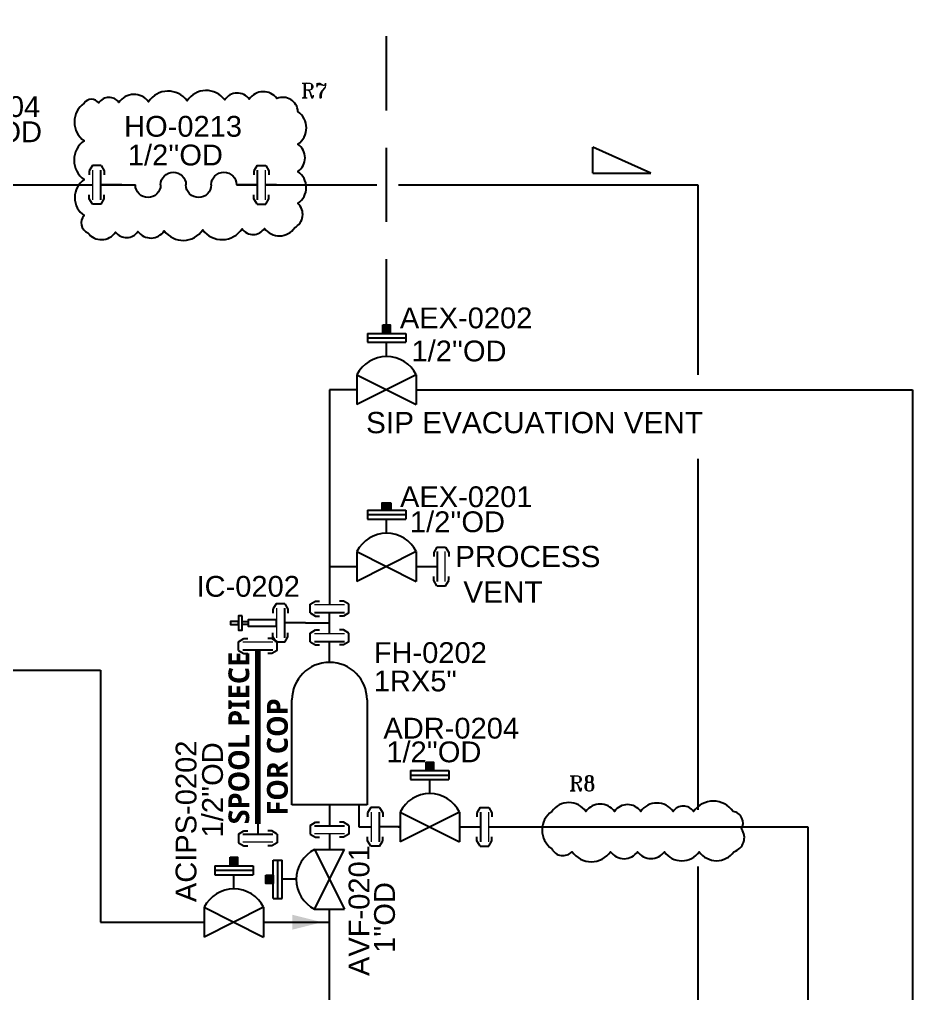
# Model space of a CAD drawing. Header units: millimetres. Extents: x -6754 to 5895, y -4820 to 1016.
# Drawn here: x -2949.2 to -2798.9, y -1534.4 to -1370.6 of the extents above; entities that cross this region are included whole.
import ezdxf

# ---------------------------------------------------------------- set-up
doc = ezdxf.new("R2010")
doc.units = ezdxf.units.MM
doc.linetypes.add('HIDDEN', pattern=[0.375, 0.25, -0.125])
doc.layers.get('0').update_dxf_attribs({"linetype": 'CONTINUOUS'})
for name, color, linetype in [('A---SIGLD-CONN-EL', 7, 'CONTINUOUS'), ('P---PEQID------', 7, 'CONTINUOUS'), ('P---PFLGD------', 7, 'CONTINUOUS'), ('P---PHOSD-TEXT-25-35', 2, 'CONTINUOUS'), ('P---PLINB-CIPS014', 7, 'CONTINUOUS'), ('P---PLINB-DRH002', 7, 'CONTINUOUS'), ('P---PLINB-DRH052', 7, 'CONTINUOUS'), ('P---PLINB-DROD008', 7, 'CONTINUOUS'), ('P---PLINB-DROD016', 7, 'CONTINUOUS'), ('P---PLINB-DROD018', 7, 'CONTINUOUS'), ('P---PLINB-DROD024', 7, 'CONTINUOUS'), ('P---PLINB-N201', 7, 'CONTINUOUS'), ('P---PLINB-N2018', 7, 'CONTINUOUS'), ('P---PLINB-P045', 7, 'CONTINUOUS'), ('P---PLINB-P236', 7, 'CONTINUOUS'), ('P---PLINB-PS023', 7, 'CONTINUOUS'), ('P---PLINB-PS038', 7, 'CONTINUOUS'), ('P---PVLSD-TEXT-18-25', 3, 'CONTINUOUS'), ('P---PVLSD-TEXT-25-35', 2, 'CONTINUOUS'), ('P---STRND------', 7, 'CONTINUOUS'), ('P---STRND-TEXT-25-35', 2, 'CONTINUOUS'), ('P---TANKB-V02', 7, 'CONTINUOUS'), ('VALVE', 6, 'CONTINUOUS')]:
    doc.layers.add(name, color=color, linetype=linetype)
doc.styles.add('ROMANS', font='romans.shx')
doc.styles.add('ROMANT', font='romant.shx')
doc.styles.get("Standard").update_dxf_attribs({"font": 'arial.ttf'})

# ---------------------------------------------------------------- blocks, each defined once
blk = doc.blocks.new('ADV')
at = {"color": 6}
blk.add_arc((1709.403994477978, 811.9926042832112), 5.590131414134222, 26.56505117707799, 153.434948822922, dxfattribs=at)
at = {"layer": 'VALVE'}
for p, q in [((1706.175708596649, 821.4556299452406), (1712.632280359307, 821.4556299452406)), ((1706.175708596649, 821.4556299452406), (1706.175708596649, 819.9760252526171)), ((1706.175708596649, 820.7158275989289), (1712.632280359307, 820.7158275989289)), ((1712.632280359307, 821.4556299452406), (1712.632280359307, 819.9760252526171)), ((1706.175708596649, 819.9760252526171), (1712.632280359307, 819.9760252526171)), ((1709.403994477978, 817.5827356973455), (1709.403994477978, 819.9760252526171)), ((1704.404028939914, 814.4925870522434), (1704.404028939914, 809.4926215141788)), ((1714.403960016042, 814.4925870522434), (1704.404028939914, 809.4926215141793)), ((1704.404028939914, 814.4925870522434), (1714.403960016042, 809.4926215141788)), ((1714.403960016042, 814.4925870522434), (1714.403960016042, 809.4926215141788))]:
    blk.add_line(p, q, dxfattribs=at)
blk = doc.blocks.new('phi_15863337230')
at = {"color": 0, "linetype": 'ByBlock'}
blk.add_blockref('ADV', (-1709.403994477978, -811.9926042832111), dxfattribs=at)
at = {"flags": 1}
blk.add_attdef('PHI_CONNECTIONPOINT', (-4.999965538064316, 0), '', height=0.1, rotation=180, dxfattribs=at)
for tag, p in [('PHI_INSERTPOINT', (0, 2.274e-13)), ('PHI_CONNECTIONPOINT', (4.999965538064316, 0))]:
    blk.add_attdef(tag, p, '', height=0.1, dxfattribs=at)
for tag, p in [('PRJ_TAG_B', (-8.117294217749532, -5.928936001065608)), ('DNCALC', (-3.964025933961693, -9.438924908240892))]:
    blk.add_attdef(tag, p, '', height=2.5)
blk = doc.blocks.new('phi_158253411749')
at = {"color": 0, "linetype": 'ByBlock'}
for p, q in [((-5.268239307762087, 0), (-5.268239307762087, 14.69051561084393)), ((5.268239307762315, 14.69051561084393), (5.268239307762315, 0)), ((5.268239307762315, 0), (-5.268239307762087, 0))]:
    blk.add_line(p, q, dxfattribs=at)
blk.add_arc((-4.547e-13, 14.69051561084393), 5.268239307771463, 0, 180, dxfattribs=at)
at = {"flags": 1}
for p, rotation in [((-4.547e-13, 19.95875491861534), 90), ((1.137e-13, 0), 270), ((3.69541021441114, 0), 270)]:
    blk.add_attdef('PHI_CONNECTIONPOINT', p, '', height=0.1, rotation=rotation, dxfattribs=at)
for tag, p in [('CODE', (10.47964486616684, 12.91878850101921)), ('SIZE1_PRAJ', (9.128095913708876, 8.86753877194269)), ('USER1', (11.26559645449879, 4.28091873700896))]:
    blk.add_attdef(tag, p, '', height=3.5)
blk = doc.blocks.new('rgyjryjyfrjfhjgfgj')
at = {"color": 0, "linetype": 'ByBlock'}
for p, q in [((716.4844576946442, 396.8695095443074), (717.3888636432375, 397.4094111541995)), ((717.3888636432375, 397.4094111541995), (718.0520200954525, 397.4094111541995)), ((722.065445318545, 397.4094111541995), (721.4022888663301, 397.4094111541995)), ((722.9698512671453, 396.8695095443074), (722.065445318545, 397.4094111541995)), ((722.9698512671453, 395.418411294371), (722.9698512671453, 396.8695095443074)), ((716.4844576946442, 395.418411294371), (717.3888636432375, 394.8785096844789)), ((717.3888636432375, 394.8785096844789), (718.0520200954525, 394.8785096844789)), ((722.065445318545, 394.8785096844789), (721.4022888663301, 394.8785096844789)), ((722.9698512671453, 395.418411294371), (722.065445318545, 394.8785096844789))]:
    blk.add_line(p, q, dxfattribs=at)
at = {"color": 6, "linetype": 'ByBlock'}
blk.add_line((719.7271544808916, 391.9492555990804), (719.7271544808916, 395.484370305732), dxfattribs=at)
at = {"color": 1, "linetype": 'ByBlock', "lineweight": 15}
blk.add_lwpolyline([(717.227154480893, 396.8035505329464), (722.227154480893, 396.8035505329464)], dxfattribs=at)
at = {"color": 6, "linetype": 'ByBlock'}
blk.add_lwpolyline([(717.227154480893, 395.484370305732), (722.227154480893, 395.484370305732)], dxfattribs=at)
blk = doc.blocks.new('phi_15825218758')
at = {"color": 0, "linetype": 'ByBlock'}
blk.add_line((-3.242696786248757, 3.469155695290567), (-3.242696786248757, 4.920253945227046), dxfattribs=at)
blk.add_blockref('rgyjryjyfrjfhjgfgj', (-719.727154480893, -391.9492555990804), dxfattribs=at)
at = {"flags": 1}
for p, rotation in [((0, 4.854294933865958), 90), ((-1.3642e-12, 0), 270)]:
    blk.add_attdef('PHI_CONNECTIONPOINT', p, '', height=0.1, rotation=rotation, dxfattribs=at)
blk = doc.blocks.new('icc')
at = {"color": 0, "linetype": 'ByBlock'}
for points in [[(258.8647016247596, 351.1456541146265), (259.4670599068668, 351.1456541146265), (259.4670599068668, 348.7667645872709), (258.8647016247596, 348.7667645872709)], [(253.0773171334913, 350.506518117196), (257.8479259640517, 350.506518117196), (257.8479259640517, 349.4059005847009), (253.0773171334913, 349.4059005847009)], [(258.8647016247596, 350.1979191083135), (257.8479259640517, 350.1979191083135), (257.8479259640517, 349.7144995935835), (258.8647016247596, 349.7144995935835)], [(259.4670599068668, 350.1979191083135), (260.8405074429538, 350.1979191083135), (260.8405074429538, 349.7144995935835), (259.4670599068668, 349.7144995935835)]]:
    blk.add_lwpolyline(points, close=True, dxfattribs=at)
blk = doc.blocks.new('phi_15578922970')
at = {"color": 0, "linetype": 'ByBlock'}
blk.add_blockref('icc', (-253.0773171334913, -349.9562093509485), dxfattribs=at)
at = {"ltscale": 10, "flags": 1}
blk.add_attdef('PHI_CONNECTIONPOINT', (0, 0), '', height=0.1, rotation=180, dxfattribs=at)
blk = doc.blocks.new('phi_15863337301')
at = {"color": 0, "linetype": 'ByBlock'}
blk.add_blockref('ADV', (-1709.403994477978, -811.9926042832111), dxfattribs=at)
at = {"flags": 1}
blk.add_attdef('PHI_CONNECTIONPOINT', (-4.999965538064316, 0), '', height=0.1, rotation=180, dxfattribs=at)
for tag, p in [('PHI_INSERTPOINT', (0, 2.274e-13)), ('PHI_CONNECTIONPOINT', (4.999965538064316, 0))]:
    blk.add_attdef(tag, p, '', height=0.1, dxfattribs=at)
for tag, p in [('PRJ_TAG_B', (-8.117294217749532, -5.928936001065608)), ('DNCALC', (-3.964025933961693, -9.438924908240892))]:
    blk.add_attdef(tag, p, '', height=2.5)
blk = doc.blocks.new('phi_16765199690')
at = {"color": 0, "linetype": 'ByBlock'}
blk.add_blockref('ADV', (-1709.403994477978, -811.9926042832111), dxfattribs=at)
at = {"flags": 1}
blk.add_attdef('PHI_CONNECTIONPOINT', (-4.999965538064316, 0), '', height=0.1, rotation=180, dxfattribs=at)
for tag, p in [('PHI_INSERTPOINT', (0, 2.274e-13)), ('PHI_CONNECTIONPOINT', (4.999965538064316, 0))]:
    blk.add_attdef(tag, p, '', height=0.1, dxfattribs=at)
at = {"color": 7}
for tag, p in [('PRJ_TAG_B', (-12.54459218715647, -6.470308005860147)), ('DNCALC', (-8.39132390336863, -11.87507323097032))]:
    blk.add_attdef(tag, p, '', height=3.5, dxfattribs=at)
blk = doc.blocks.new('phi_158624437617')
at = {"color": 0, "linetype": 'ByBlock'}
blk.add_line((-3.242696786248757, 3.469155695290567), (-3.242696786248757, 4.920253945227046), dxfattribs=at)
blk.add_blockref('rgyjryjyfrjfhjgfgj', (-719.727154480893, -391.9492555990804), dxfattribs=at)
at = {"flags": 1}
for p, rotation in [((0, 4.854294933865958), 90), ((-1.3642e-12, 0), 270)]:
    blk.add_attdef('PHI_CONNECTIONPOINT', p, '', height=0.1, rotation=rotation, dxfattribs=at)
blk = doc.blocks.new('A$C66D9105F')
at = {"color": 5}
for p, q in [((4.36326954514e-05, 0), (4.36326954514e-05, 4.347100307233632)), ((9.765750906430185, 0), (4.36326954514e-05, 4.347100307233632)), ((4.36326954514e-05, 0), (9.765750906430185, 0))]:
    blk.add_line(p, q, dxfattribs=at)
blk = doc.blocks.new('hhg')
at = {"color": 6}
for centre, start, end in [((385.2190876693395, 231.2605004656664), 0, 180), ((395.8601238703102, 231.2605004656664), 0, 180), ((390.5396057698248, 231.2605004656664), 180, 0), ((401.1806419707955, 231.2605004656664), 180, 0)]:
    blk.add_arc(centre, 2.660259050242662, start, end, dxfattribs=at)
blk = doc.blocks.new('phi_158624461021')
at = {"color": 0, "linetype": 'ByBlock', "xscale": 0.8, "yscale": 0.8, "zscale": 0.8}
blk.add_blockref('hhg', (-306.0470628952776, -185.0084003725332), dxfattribs=at)
for tag, p, height in [('CODE', (2.574203958363, 8.007251313367988), 3.5), ('DN', (4.939795399731452, 3.524878923813162), 3.5), ('DNCALC', (4.939795399731452, 3.524878923813162), 2)]:
    blk.add_attdef(tag, p, '', height=height)
at = {"flags": 1}
blk.add_attdef('PHI_CONNECTIONPOINT', (-1.137e-13, -1.137e-13), '', height=0.08, rotation=180, dxfattribs=at)
blk.add_attdef('PHI_CONNECTIONPOINT', (17.02565792155292, -1.137e-13), '', height=0.08, dxfattribs=at)

msp = doc.modelspace()

# ---------------------------------------------------------------- hatches: boundary and pattern name
h = msp.add_hatch(color=1)
h.dxf.hatch_style = 1
h.paths.add_polyline_path([(-2886.801192925659, -1423.399910391272), (-2886.801192925659, -1421.95093588358), (-2888.040249874451, -1421.95093588358), (-2888.040249874451, -1423.399910391272)])
h = msp.add_hatch(color=1)
h.dxf.hatch_style = 1
h.paths.add_polyline_path([(-2888.145211905158, -1453.125152654074), (-2886.696237397467, -1453.125152654074), (-2886.696237397467, -1451.886095705282), (-2888.145211905158, -1451.886095705282)])
h = msp.add_hatch(color=1)
h.dxf.hatch_style = 1
h.paths.add_polyline_path([(-2879.532358369344, -1496.917809715717), (-2879.532358369344, -1495.468835208025), (-2880.771415318136, -1495.468835208025), (-2880.771415318136, -1496.917809715717)])
h = msp.add_hatch(color=1)
h.dxf.hatch_style = 1
h.paths.add_polyline_path([(-2912.499875511923, -1512.944541744222), (-2912.499875511923, -1511.49556723653), (-2913.738932460715, -1511.49556723653), (-2913.738932460715, -1512.944541744222)])
h = msp.add_hatch(color=1)
h.dxf.hatch_style = 1
h.paths.add_polyline_path([(-2906.488612350566, -1515.923987144808), (-2906.488612350566, -1514.475012637116), (-2907.727669299358, -1514.475012637116), (-2907.727669299358, -1515.923987144808)])

# ---------------------------------------------------------------- linework, layer by layer
at = {"color": 6}
msp.add_line((-2901.083114862088, -1472.088953211938), (-2897.025586688537, -1472.088953211938), dxfattribs=at)
for p, q in [((-2892.089802821277, -1502.66131140119), (-2892.089802821277, -1506.380835377747)), ((-2892.089802821277, -1506.380835377747), (-2890.00614731567, -1506.380835377747)), ((-2897.025586688536, -1507.515606335056), (-2897.025586688536, -1510.199534352897)), ((-2897.025586688535, -1568.615669383477), (-2897.025586688535, -1520.199465429026))]:
    msp.add_line(p, q)
at = {"color": 1}
for points in [[(-2938.318282592599, -1384.687461455629, 0.52056705), (-2938.318282592599, -1390.993297611925, 0.52056705), (-2938.318282592599, -1397.510830495619, 0.52056705), (-2938.318282592599, -1403.577706722717, 0.52056705), (-2937.703903303078, -1406.45297464373, 0.52056705), (-2933.024288750506, -1406.337839227341, 0.52056705), (-2929.260054195493, -1406.245225464389, 0.52056705), (-2924.838853216279, -1406.136447955052, 0.52056705), (-2918.361937175331, -1405.977092431875, 0.52056705), (-2911.747017506266, -1405.814341521106, 0.52056705), (-2907.970477542998, -1405.721425000676, 0.52056705), (-2902.889055816738, -1405.596403676862, 0.52056705), (-2902.339641199673, -1401.533022412773, 0.52056705), (-2902.339641199673, -1396.165020052675, 0.52056705), (-2902.339641199673, -1391.566287588102, 0.52056705), (-2902.339641199673, -1386.073871437707, 0.52056705), (-2905.868832539928, -1383.889087807235, 0.52056705), (-2910.524039671168, -1384.003622712922, 0.52056705), (-2914.667504535135, -1384.1055669109, 0.52056705), (-2920.983229897699, -1384.260956561319, 0.52056705), (-2927.487400892469, -1384.42098265478, 0.52056705), (-2932.450344927676, -1384.543088999563, 0.52056705), (-2935.863519405855, -1384.627065416924, 0.52056705)], [(-2859.628878288444, -1503.779858456761, 0.52056705), (-2859.628878288444, -1510.056295115594, 0.52056705), (-2856.227151287906, -1510.549136837653, 0.52056705), (-2849.72508111568, -1510.549136837653, 0.52056705), (-2845.193184186859, -1510.549136837653, 0.52056705), (-2840.688041818013, -1510.549136837653, 0.52056705), (-2834.815975409736, -1510.549136837653, 0.52056705), (-2828.995993924298, -1510.549136837653, 0.52056705), (-2827.70325064029, -1506.737150769976, 0.52056705), (-2829.120684932095, -1503.779858456761, 0.52056705), (-2835.78216345215, -1503.779858456761, 0.52056705), (-2839.217835520593, -1503.779858456761, 0.52056705), (-2844.655420082296, -1503.779858456761, 0.52056705), (-2849.097185679798, -1503.779858456761, 0.52056705), (-2853.878113645943, -1503.779858456761, 0.52056705)]]:
    msp.add_lwpolyline(points, format="xyb", close=True, dxfattribs=at)
for points in [[(-2888.040249874451, -1421.95093588358), (-2886.801192925659, -1421.95093588358), (-2886.801192925659, -1423.399910391272), (-2888.040249874451, -1423.399910391272)], [(-2886.696237397467, -1451.886095705282), (-2886.696237397467, -1453.125152654074), (-2888.145211905158, -1453.125152654074), (-2888.145211905158, -1451.886095705282)], [(-2880.771415318136, -1495.468835208025), (-2879.532358369344, -1495.468835208025), (-2879.532358369344, -1496.917809715717), (-2880.771415318136, -1496.917809715717)], [(-2913.738932460715, -1511.49556723653), (-2912.499875511923, -1511.49556723653), (-2912.499875511923, -1512.944541744222), (-2913.738932460715, -1512.944541744222)], [(-2907.727669299358, -1514.475012637116), (-2906.488612350566, -1514.475012637116), (-2906.488612350566, -1515.923987144808), (-2907.727669299358, -1515.923987144808)]]:
    msp.add_lwpolyline(points, close=True, dxfattribs=at)
at = {"linetype": 'HIDDEN', "ltscale": 50, "const_width": 1}
msp.add_lwpolyline([(-2909.090459635977, -1476.636725574351), (-2909.090459635977, -1505.889903536387)], dxfattribs=at)
at = {"layer": 'A---SIGLD-CONN-EL', "color": 7, "linetype": 'HIDDEN', "ltscale": 50}
msp.add_lwpolyline([(-2887.420721400055, -1423.399910391272), (-2887.420721400055, -1328.727534834203)], dxfattribs=at)
at = {"layer": 'P---PLINB-CIPS014', "color": 62, "linetype": 'Continuous', "ltscale": 0.1}
for points in [[(-2976.032068609988, -1480.043529965129), (-2935.557558093067, -1480.042885088004)], [(-2935.557558093067, -1480.042885088004), (-2935.557558093067, -1522.407567406252)], [(-2935.557558093067, -1522.407567406252), (-2918.119369524384, -1522.407567406252)], [(-2908.119438448255, -1522.407567406252), (-2897.025586688535, -1522.407567406252)]]:
    msp.add_lwpolyline(points, dxfattribs=at)
at = {"layer": 'P---PLINB-CIPS014', "color": 62, "linetype": 'ByBlock'}
msp.add_solid([(-2898.275586688535, -1522.407567406252), (-2903.275586688535, -1523.657567406252), (-2903.275586688535, -1521.157567406252)], dxfattribs=at)
at = {"layer": 'P---PLINB-DRH002', "color": 7, "linetype": 'Continuous', "ltscale": 0.1}
for points in [[(-2905.964596210921, -1398.405467378263), (-2907.815463422339, -1398.405467378263)], [(-2905.964596210921, -1398.405467378263), (-2905.824198903082, -1398.405467378263)]]:
    msp.add_lwpolyline(points, dxfattribs=at)
at = {"layer": 'P---PLINB-DRH052', "color": 7, "linetype": 'Continuous', "ltscale": 0.1}
for points in [[(-2870.297626371809, -1506.380835377942), (-2816.546819836704, -1506.380835377942)], [(-2816.546819836704, -1506.380835377942), (-2816.546819836716, -1896.54542416735)]]:
    msp.add_lwpolyline(points, dxfattribs=at)
at = {"layer": 'P---PLINB-DROD016', "color": 7, "linetype": 'Continuous', "ltscale": 0.1}
msp.add_lwpolyline([(-2931.985524394244, -1398.405467378068), (-2929.695416277758, -1398.405467378066)], dxfattribs=at)
at = {"layer": 'P---PLINB-DROD018', "color": 7, "linetype": 'Continuous', "ltscale": 0.1}
msp.add_lwpolyline([(-2885.456619406601, -1506.380835377747), (-2885.151852381804, -1506.380835377747)], dxfattribs=at)
at = {"layer": 'P---PLINB-P236', "color": 232, "linetype": 'Continuous', "ltscale": 0.1}
for points in [[(-2892.420690189376, -1432.862950561764), (-2897.025586688535, -1432.862950561764)], [(-2897.025586688535, -1432.862950561764), (-2897.025586688537, -1462.588178316103)], [(-2882.420759113247, -1432.862950561764), (-2798.931835260192, -1432.862950561764)], [(-2798.931835260192, -1432.862950561764), (-2798.931835260192, -1959.956755784564)], [(-2897.025586688537, -1462.588178316103), (-2892.420690189378, -1462.588178316103)], [(-2897.025586688537, -1462.588178316103), (-2897.025586688537, -1469.002215631399)]]:
    msp.add_lwpolyline(points, dxfattribs=at)
at = {"layer": 'P---PLINB-PS023', "color": 32, "linetype": 'Continuous', "ltscale": 0.1}
msp.add_lwpolyline([(-2912.670412691769, -1398.352697166835), (-2909.134643649554, -1398.352688228493)], dxfattribs=at)
at = {"layer": 'P---PLINB-PS038', "color": 32, "linetype": 'Continuous', "ltscale": 0.1}
for points in [[(-2960.64552435718, -1398.422554446408), (-2936.83981932811, -1398.422554446408)], [(-2935.520639100895, -1398.422554446408), (-2929.695347681853, -1398.422554446408)], [(-2907.815463422339, -1398.422554446408), (-2889.042052315818, -1398.422554446408)], [(-2885.438323813763, -1398.422554446408), (-2835.046162091782, -1398.422554446408)], [(-2835.046162091782, -1398.422554446408), (-2835.046162091782, -1430.328439720071)], [(-2835.046162091782, -1444.45729715591), (-2835.046162091782, -1503.524337333092)], [(-2835.046162091782, -1513.059874762044), (-2835.046162091782, -1704.984577859581)]]:
    msp.add_lwpolyline(points, dxfattribs=at)

# ---------------------------------------------------------------- block references
msp.add_blockref('A$C66D9105F', (-2852.703415951207, -1396.411448009793))
at = {"layer": 'P---PEQID------', "xscale": -1}
msp.add_blockref('phi_15578922970', (-2905.937409795953, -1472.088953211552), dxfattribs=at)
at = {"layer": 'P---PFLGD------', "xscale": -1}
for p, rotation in [((-2901.083114862088, -1472.088953211938), 90), ((-2897.025586688536, -1502.66131140119), 180)]:
    msp.add_blockref('phi_15825218758', p, dxfattribs=dict(at, rotation=rotation))
at = {"layer": 'P---PLINB-DROD008'}
ref = msp.add_blockref('phi_158624461021', (-2912.669758356205, -1398.405467378264), dxfattribs=dict(at, xscale=-1))
ref.add_attrib('DN', "1/2''OD", (-2930.957561898856, -1395.135446901057), dxfattribs={"layer": 'P---PHOSD-TEXT-25-35', "color": 7, "height": 3.5})
ref.add_attrib('CODE', 'HO-0213', (-2931.590862387645, -1390.309516755848), dxfattribs={"layer": 'P---PHOSD-TEXT-25-35', "color": 7, "height": 3.5})
at = {"layer": 'P---PLINB-DROD008', "rotation": 90.00000000000001}
msp.add_blockref('phi_158624437617', (-2931.985524394244, -1398.405467378066), dxfattribs=at)
at = {"layer": 'P---PLINB-DROD008', "xscale": -1, "rotation": 270}
msp.add_blockref('phi_158624437617', (-2912.669758356206, -1398.405467378263), dxfattribs=at)
at = {"layer": 'P---PLINB-DROD024', "rotation": 270}
msp.add_blockref('phi_15825218758', (-2875.151921305676, -1506.380835377747), dxfattribs=at)
at = {"layer": 'P---PLINB-N201', "xscale": -1}
msp.add_blockref('phi_15825218758', (-2909.090459635979, -1480.171840281002), dxfattribs=at)
at = {"layer": 'P---PLINB-N201', "rotation": 180}
msp.add_blockref('phi_15825218758', (-2909.090459635979, -1504.122346183062), dxfattribs=at)
at = {"layer": 'P---PLINB-N2018'}
for p in [(-2897.025586688535, -1473.856510565264), (-2897.025586688536, -1478.71080549913)]:
    msp.add_blockref('phi_15825218758', p, dxfattribs=at)
at = {"layer": 'P---PLINB-P045', "xscale": -1, "rotation": 90}
msp.add_blockref('phi_15825218758', (-2885.151852381804, -1506.380835377747), dxfattribs=at)
at = {"layer": 'P---PLINB-P236', "xscale": -1, "rotation": 270}
msp.add_blockref('phi_158624437617', (-2882.420759113249, -1462.588178316102), dxfattribs=at)
at = {"layer": 'P---STRND------'}
ref = msp.add_blockref('phi_158253411749', (-2897.025586688536, -1502.66131140119), dxfattribs=dict(at, xscale=1.2, yscale=1.2, zscale=1.2))
ref.add_attrib('USER1', '1RX5"', (-2889.581634683928, -1483.587095039849), dxfattribs={"layer": 'P---STRND-TEXT-25-35', "color": 7, "height": 3.5})
ref.add_attrib('CODE', 'FH-0202', (-2889.57790320357, -1478.8155985082), dxfattribs={"layer": 'P---STRND-TEXT-25-35', "color": 7, "height": 3.5})
at = {"layer": 'P---TANKB-V02'}
ref = msp.add_blockref('phi_15863337230', (-2965.645489895244, -1398.422554446408), dxfattribs=at)
ref.add_attrib('DNCALC', "1/2''OD", (-2961.395293863575, -1391.227220915468), dxfattribs={"layer": 'P---PVLSD-TEXT-18-25', "color": 7, "height": 3.5})
ref.add_attrib('PRJ_TAG_B', 'APS-0204', (-2967.989989572696, -1386.990561125988), dxfattribs={"layer": 'P---PVLSD-TEXT-18-25', "color": 7, "height": 3.5})
ref = msp.add_blockref('phi_15863337301', (-2887.420724651311, -1432.862950561764), dxfattribs=dict(at, zscale=-1))
ref.add_attrib('DNCALC', "1/2''OD", (-2883.234874757731, -1428.090766772671), dxfattribs={"layer": 'P---PVLSD-TEXT-18-25', "color": 7, "height": 3.5})
ref.add_attrib('PRJ_TAG_B', 'AEX-0202', (-2885.185154788277, -1422.533183571686), dxfattribs={"layer": 'P---PVLSD-TEXT-18-25', "color": 7, "height": 3.5})
ref = msp.add_blockref('phi_15863337301', (-2887.420724651313, -1462.588178316103), dxfattribs=dict(at, zscale=-1))
ref.add_attrib('DNCALC', "1/2''OD", (-2883.494455216773, -1456.814143577277), dxfattribs={"layer": 'P---PVLSD-TEXT-18-25', "color": 7, "height": 3.5})
ref.add_attrib('PRJ_TAG_B', 'AEX-0201', (-2885.162689527977, -1452.607986323979), dxfattribs={"layer": 'P---PVLSD-TEXT-18-25', "color": 7, "height": 3.5})
at = {"layer": 'P---TANKB-V02', "extrusion": (2.465190328815662e-32, -2.449293598294706e-16, -1)}
ref = msp.add_blockref('phi_15863337301', (2880.15188684374, -1506.380835377747), dxfattribs=dict(at, xscale=-1, zscale=-1))
ref.add_attrib('DNCALC', "1/2''OD", (-2887.467585245551, -1495.511969751125), dxfattribs={"layer": 'P---PVLSD-TEXT-18-25', "color": 7, "height": 3.5})
ref.add_attrib('PRJ_TAG_B', 'ADR-0204', (-2887.960724694738, -1491.529676785075), dxfattribs={"layer": 'P---PVLSD-TEXT-18-25', "color": 7, "height": 3.5})
at = {"layer": 'P---TANKB-V02'}
ref = msp.add_blockref('phi_15863337301', (-2913.119403986319, -1522.407567406252), dxfattribs=dict(at, zscale=-1))
ref.add_attrib('DNCALC', "1/2''OD", (-2914.964864563166, -1508.148059234628), dxfattribs={"layer": 'P---PVLSD-TEXT-18-25', "color": 7, "height": 3.5, "rotation": 90})
ref.add_attrib('PRJ_TAG_B', 'ACIPS-0202', (-2919.417268969514, -1519.033462615538), dxfattribs={"layer": 'P---PVLSD-TEXT-18-25', "color": 7, "height": 3.5, "rotation": 90})
ref = msp.add_blockref('phi_16765199690', (-2897.025586688536, -1515.199499890962), dxfattribs=dict(at, rotation=90.00000000000001))
ref.add_attrib('DNCALC', "1''OD", (-2886.024953869674, -1527.580453272938), dxfattribs={"layer": 'P---PVLSD-TEXT-25-35', "color": 7, "height": 3.500000000000001, "rotation": 90})
ref.add_attrib('PRJ_TAG_B', 'AVF-0201', (-2890.308616359391, -1531.458003759691), dxfattribs={"layer": 'P---PVLSD-TEXT-25-35', "color": 7, "height": 3.500000000000001, "rotation": 90})

# ---------------------------------------------------------------- texts
msp.add_text('IC-0202', height=3.5).set_placement((-2919.404044865689, -1467.677009907242))
at = {"char_height": 2.5, "attachment_point": 1, "style": 'ROMANT'}
for s, insert in [('R7', (-2901.854636505476, -1381.278204842675)), ('R8', (-2856.745301179057, -1497.8013606031))]:
    msp.add_mtext_dynamic_manual_height_columns(s, width=2.674067253585235, gutter_width=12.5, heights=[-2.5], dxfattribs=dict(at, insert=insert))
at = {"color": 1, "char_height": 3.580510963286328, "width": 81.02674407500854, "attachment_point": 1}
for s, insert in [('{\\C1;SIP EVACUATION VENT}', (-2890.875711926734, -1436.593326880335)), ('PROCESS\\P VENT', (-2875.899843791732, -1459.118756412928))]:
    msp.add_mtext(s, dxfattribs=dict(at, insert=insert))
at = {"char_height": 3.5, "attachment_point": 1, "rotation": 90, "style": 'ROMANS'}
for s, insert in [('{\\fSegoe UI Semibold|b0|i0|c0|p34;SPOOL PIECE}', (-2914.034952898475, -1505.957887853992)), ('{\\fSegoe UI Semibold|b0|i0|c0|p34;FOR COP}', (-2907.543884022374, -1504.47970602966))]:
    msp.add_mtext_dynamic_manual_height_columns(s, width=64.48560281713412, gutter_width=0.5, heights=[-3.617154811715481], dxfattribs=dict(at, insert=insert))

doc.saveas('drawing.dxf')
